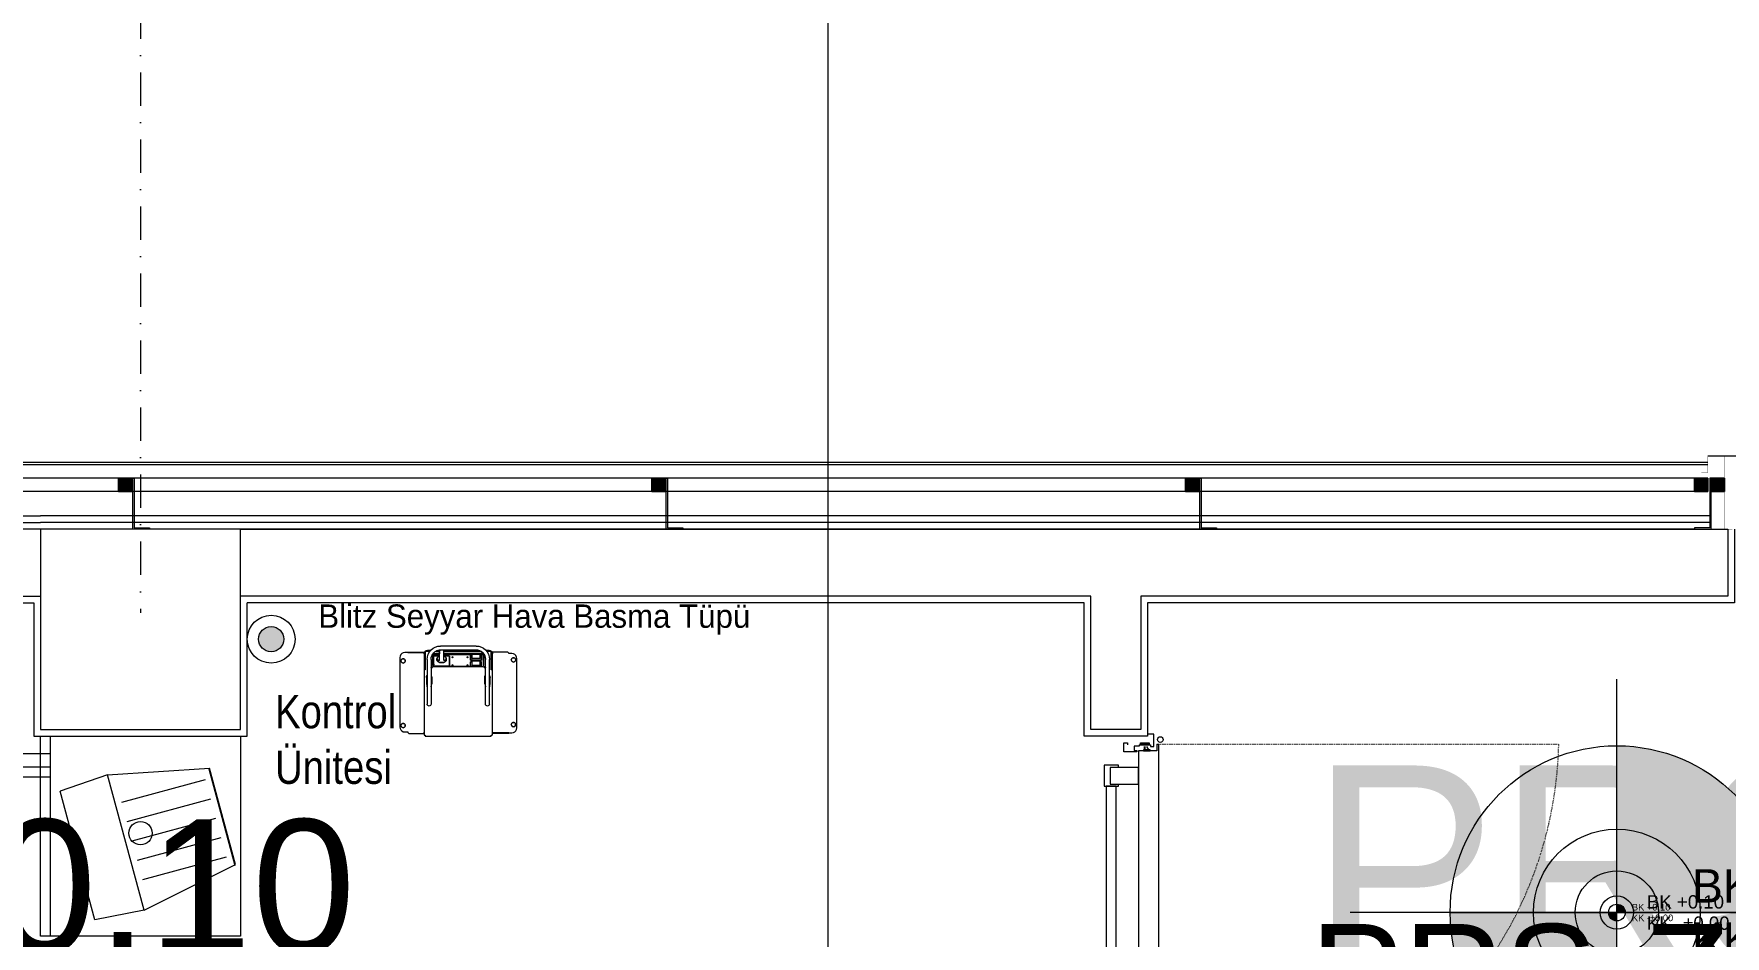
# Model space of a CAD drawing. Extents: x -9058 to 11890, y 0 to 8114.
# Drawn here: x 2473 to 2980, y 3664 to 3934 of the extents above; entities that cross this region are included whole.
import ezdxf
from ezdxf.enums import TextEntityAlignment as Align

# ---------------------------------------------------------------- set-up
doc = ezdxf.new("R2010")
doc.units = 0
doc.header["$LTSCALE"] = 10
doc.header["$MEASUREMENT"] = 0
for name, pattern in [('DASHDOT', [1, 0.5, -0.25, 0, -0.25]), ('DOT2', [0.125, 0, -0.125]), ('HIDDEN', [0.375, 0.25, -0.125])]:
    doc.linetypes.add(name, pattern=pattern)
doc.layers.get('0').update_dxf_attribs({"color": 9, "lineweight": 9})
for name, color, linetype, lineweight in [('00', 9, 'Continuous', 9), ('01', 9, 'Continuous', 9), ('06D', 9, 'Continuous', 9), ('10', 9, 'Continuous', 9), ('14', 9, 'Continuous', 9), ('20', 9, 'DOT2', 9), ('21', 9, 'Continuous', 9), ('21 @ 1 (1)', 9, 'Continuous', 9), ('21 @ 10 (1)', 9, 'Continuous', 9), ('21 @ 10 (2)', 9, 'Continuous', 9), ('21 @ 2 (1)', 9, 'Continuous', 9), ('21 @ 20', 9, 'Continuous', 9), ('21 @ 5 (1)', 9, 'Continuous', 9), ('21 @ 5 (2)', 9, 'Continuous', 9), ('21_mahal200', 9, 'Continuous', 9), ('21_mahal200 @ 10 (1)', 9, 'Continuous', 9), ('21_mahal200 @ 10 (2)', 9, 'Continuous', 9), ('21_mahal200 @ 20', 9, 'Continuous', 9), ('24', 9, 'DASHDOT', 9), ('32-ekipman', 8, 'Continuous', 9), ('33', 9, 'BATTING', 9), ('40A', 9, 'Continuous', 9)]:
    doc.layers.add(name, color=color, linetype=linetype, lineweight=lineweight)
doc.styles.add('Arial', font='arial.ttf', dxfattribs={"height": 2.5})
doc.styles.add('MuuM_TEXT-STANDART', font='ARIALN.TTF')
doc.linetypes.add('BATTING', pattern='A,0.0001,-0.1,[134,ltypeshp.shx,S=0.1,R=0,X=-0.1,Y=0],-0.2,[134,ltypeshp.shx,S=0.1,R=180,X=0.1,Y=0],-0.1', length=0.4001)

# ---------------------------------------------------------------- blocks, each defined once
blk = doc.blocks.new('0a_roomno2')
blk.add_lwpolyline([(30, -16), (0, -16), (0, 0), (30, 0)], close=True)
for points in [[(0, 0), (30, 0)], [(0, -5), (30, -5)], [(12, -5), (12, -16)], [(18, -5), (18, -16)], [(24, -5), (24, -16)], [(12, -10.5), (0, -10.5)]]:
    blk.add_lwpolyline(points)
at = {"layer": '40A'}
blk.add_lwpolyline([(0, 0), (30, 0)], dxfattribs=at)
at = {"style": 'MuuM_TEXT-STANDART', "width": 0.6}
blk.add_text('H:', height=2.25, dxfattribs=at).set_placement((0.525, -12.962), align=Align.MIDDLE_LEFT)
at = {"style": 'Arial'}
blk.add_attdef('ODANO', (0, 1.505), '', height=3, dxfattribs=at)
blk.add_attdef('MEKANADI', text='', height=3, dxfattribs=at).set_placement((0.525, -4.75), align=Align.BOTTOM_LEFT)
at = {"style": 'MuuM_TEXT-STANDART', "width": 0.6}
for tag, p in [('YER01', (15, -7)), ('TAVAN01', (20.625, -7)), ('DUVAR01', (26.25, -7)), ('YER02', (15, -10.375)), ('TAVAN02', (20.625, -10.375)), ('DUVAR02', (26.25, -10.375)), ('YER03', (15, -13.75)), ('TAVAN03', (20.625, -13.75)), ('DUVAR03', (26.25, -13.75))]:
    blk.add_attdef(tag, text='', height=2.25, dxfattribs=at).set_placement(p, align=Align.MIDDLE_CENTER)
at = {"style": 'MuuM_TEXT-STANDART'}
blk.add_attdef('M2', text='', height=2.25, dxfattribs=at).set_placement((1.323, -7.805), align=Align.MIDDLE_LEFT)
at = {"style": 'MuuM_TEXT-STANDART', "width": 0.6}
blk.add_attdef('TEMIZTAVANYUKSEKLIGI', text='', height=2.25, dxfattribs=at).set_placement((2.7, -13.162), align=Align.MIDDLE_LEFT)
blk = doc.blocks.new('*U1136')
at = {"layer": '21_mahal200 @ 10 (1)'}
ref = blk.add_blockref('0a_roomno2', (2855.81, 3619.96), dxfattribs=dict(at, xscale=10, yscale=10, zscale=10))
ref.add_attrib('ODANO', 'PRS-ZK-08', (2855.81, 3637.51), dxfattribs={"layer": '0', "height": 30, "style": 'Arial'})
ref.add_attrib('MEKANADI', 'YANGIN HOLÜ', dxfattribs={"layer": '0', "height": 30, "style": 'Arial'}).set_placement((2861.06, 3574.96), align=Align.BOTTOM_LEFT)
ref.add_attrib('M2', '##### m2', dxfattribs={"layer": '0', "height": 22.5, "style": 'MuuM_TEXT-STANDART', "width": 0.6}).set_placement((2861.06, 3546.84), align=Align.MIDDLE_LEFT)
ref.add_attrib('TEMIZTAVANYUKSEKLIGI', '2.40 m', dxfattribs={"layer": '0', "height": 22.5, "style": 'MuuM_TEXT-STANDART', "width": 0.6}).set_placement((2882.81, 3490.84), align=Align.MIDDLE_LEFT)
ref.add_attrib('YER01', 'Y04', dxfattribs={"layer": '0', "height": 22.5, "style": 'MuuM_TEXT-STANDART', "width": 0.6}).set_placement((3005.81, 3552.46), align=Align.MIDDLE_CENTER)
ref.add_attrib('TAVAN01', 'T08', dxfattribs={"layer": '0', "height": 22.5, "style": 'MuuM_TEXT-STANDART', "width": 0.6}).set_placement((3062.06, 3552.46), align=Align.MIDDLE_CENTER)
ref.add_attrib('DUVAR01', 'D07', dxfattribs={"layer": '0', "height": 22.5, "style": 'MuuM_TEXT-STANDART', "width": 0.6}).set_placement((3118.31, 3552.46), align=Align.MIDDLE_CENTER)
ref.add_attrib('TAVAN02', 'T09', dxfattribs={"layer": '0', "height": 22.5, "style": 'MuuM_TEXT-STANDART', "width": 0.6}).set_placement((3062.06, 3518.71), align=Align.MIDDLE_CENTER)
at = {"layer": '21_mahal200 @ 10 (2)'}
ref = blk.add_blockref('0a_roomno2', (2855.81, 3619.96), dxfattribs=dict(at, xscale=10, yscale=10, zscale=10))
ref.add_attrib('ODANO', 'PRS-ZK-08', (2855.81, 3637.51), dxfattribs={"layer": '0', "height": 30, "style": 'Arial'})
ref.add_attrib('MEKANADI', 'YANGIN HOLÜ', dxfattribs={"layer": '0', "height": 30, "style": 'Arial'}).set_placement((2861.06, 3574.96), align=Align.BOTTOM_LEFT)
ref.add_attrib('M2', '##### m2', dxfattribs={"layer": '0', "height": 22.5, "style": 'MuuM_TEXT-STANDART', "width": 0.6}).set_placement((2861.06, 3546.84), align=Align.MIDDLE_LEFT)
ref.add_attrib('TEMIZTAVANYUKSEKLIGI', '2.40 m', dxfattribs={"layer": '0', "height": 22.5, "style": 'MuuM_TEXT-STANDART', "width": 0.6}).set_placement((2882.81, 3490.84), align=Align.MIDDLE_LEFT)
ref.add_attrib('YER01', 'Y04', dxfattribs={"layer": '0', "height": 22.5, "style": 'MuuM_TEXT-STANDART', "width": 0.6}).set_placement((3005.81, 3552.46), align=Align.MIDDLE_CENTER)
ref.add_attrib('TAVAN01', 'T08', dxfattribs={"layer": '0', "height": 22.5, "style": 'MuuM_TEXT-STANDART', "width": 0.6}).set_placement((3062.06, 3552.46), align=Align.MIDDLE_CENTER)
ref.add_attrib('DUVAR01', 'D07', dxfattribs={"layer": '0', "height": 22.5, "style": 'MuuM_TEXT-STANDART', "width": 0.6}).set_placement((3118.31, 3552.46), align=Align.MIDDLE_CENTER)
ref.add_attrib('TAVAN02', 'T09', dxfattribs={"layer": '0', "height": 22.5, "style": 'MuuM_TEXT-STANDART', "width": 0.6}).set_placement((3062.06, 3518.71), align=Align.MIDDLE_CENTER)
at = {"layer": '21_mahal200 @ 20'}
ref = blk.add_blockref('0a_roomno2', (2855.81, 3619.96), dxfattribs=dict(at, xscale=20, yscale=20, zscale=20))
ref.add_attrib('ODANO', 'PRS-ZK-08', (2855.81, 3655.06), dxfattribs={"layer": '0', "height": 60, "style": 'Arial'})
blk = doc.blocks.new('0a_elevationtarget-p')
h = blk.add_hatch(color=256)
h.paths.add_polyline_path([(2.5, 0, 0.414214), (0, 2.5), (0, 0)])
h.paths.add_polyline_path([(0, 0), (-2.5, 0, 0.414214), (0, -2.5)])
blk.add_line((0, -3.5), (0, 3.5))
blk.add_lwpolyline([(16.605, 0), (-4, 0)])
blk.add_circle((0, 0), 2.5)
at = {"layer": '40A'}
blk.add_lwpolyline([(-2.5, 0), (2.5, 0)], dxfattribs=at)
at = {"style": 'Arial'}
blk.add_attdef('BITMISKOT', text='', height=2, dxfattribs=at).set_placement((4.5, 0), align=Align.BOTTOM_LEFT)
blk.add_attdef('KABAKOT', text='', height=2, dxfattribs=at).set_placement((4.5, -0.592), align=Align.TOP_LEFT)
blk = doc.blocks.new('*U1141')
at = {"layer": '21 @ 1 (1)'}
blk.add_blockref('0a_elevationtarget-p', (2947.77, 3670.96), dxfattribs=at).add_auto_attribs({'BITMISKOT': 'BK +0.10', 'KABAKOT': 'KK -%%p0.00'})
at = {"layer": '21 @ 10 (1)', "xscale": 10, "yscale": 10, "zscale": 10}
blk.add_blockref('0a_elevationtarget-p', (2947.77, 3670.96), dxfattribs=at).add_auto_attribs({'BITMISKOT': 'BK +0.10', 'KABAKOT': 'KK -%%p0.00'})
at = {"layer": '21 @ 10 (2)', "xscale": 10, "yscale": 10, "zscale": 10}
blk.add_blockref('0a_elevationtarget-p', (2947.77, 3670.96), dxfattribs=at).add_auto_attribs({'BITMISKOT': 'BK +0.10', 'KABAKOT': 'KK -%%p0.00'})
at = {"layer": '21 @ 2 (1)', "xscale": 2, "yscale": 2, "zscale": 2}
blk.add_blockref('0a_elevationtarget-p', (2947.77, 3670.96), dxfattribs=at).add_auto_attribs({'BITMISKOT': 'BK +0.10', 'KABAKOT': 'KK -%%p0.00'})
at = {"layer": '21 @ 20', "xscale": 20, "yscale": 20, "zscale": 20}
blk.add_blockref('0a_elevationtarget-p', (2947.77, 3670.96), dxfattribs=at).add_auto_attribs({'BITMISKOT': 'BK +0.10', 'KABAKOT': 'KK -%%p0.00'})
at = {"layer": '21 @ 5 (1)', "xscale": 5, "yscale": 5, "zscale": 5}
blk.add_blockref('0a_elevationtarget-p', (2947.77, 3670.96), dxfattribs=at).add_auto_attribs({'BITMISKOT': 'BK +0.10', 'KABAKOT': 'KK -%%p0.00'})
at = {"layer": '21 @ 5 (2)', "xscale": 5, "yscale": 5, "zscale": 5}
blk.add_blockref('0a_elevationtarget-p', (2947.77, 3670.96), dxfattribs=at).add_auto_attribs({'BITMISKOT': 'BK +0.10', 'KABAKOT': 'KK -%%p0.00'})
blk = doc.blocks.new('*U1142')
at = {"layer": '21 @ 1 (1)'}
blk.add_blockref('0a_elevationtarget-p', (2248.09, 3646.88), dxfattribs=at).add_auto_attribs({'BITMISKOT': 'BK +0.10', 'KABAKOT': 'KK -0.25'})
at = {"layer": '21 @ 10 (1)', "xscale": 10, "yscale": 10, "zscale": 10}
blk.add_blockref('0a_elevationtarget-p', (2248.09, 3646.88), dxfattribs=at).add_auto_attribs({'BITMISKOT': 'BK +0.10', 'KABAKOT': 'KK -0.25'})
at = {"layer": '21 @ 10 (2)', "xscale": 10, "yscale": 10, "zscale": 10}
blk.add_blockref('0a_elevationtarget-p', (2248.09, 3646.88), dxfattribs=at).add_auto_attribs({'BITMISKOT': 'BK +0.10', 'KABAKOT': 'KK -0.25'})
at = {"layer": '21 @ 2 (1)', "xscale": 2, "yscale": 2, "zscale": 2}
blk.add_blockref('0a_elevationtarget-p', (2248.09, 3646.88), dxfattribs=at).add_auto_attribs({'BITMISKOT': 'BK +0.10', 'KABAKOT': 'KK -0.25'})
at = {"layer": '21 @ 20', "xscale": 20, "yscale": 20, "zscale": 20}
blk.add_blockref('0a_elevationtarget-p', (2248.09, 3646.88), dxfattribs=at).add_auto_attribs({'BITMISKOT': 'BK +0.10', 'KABAKOT': 'KK -0.25'})
at = {"layer": '21 @ 5 (1)', "xscale": 5, "yscale": 5, "zscale": 5}
blk.add_blockref('0a_elevationtarget-p', (2248.09, 3646.88), dxfattribs=at).add_auto_attribs({'BITMISKOT': 'BK +0.10', 'KABAKOT': 'KK -0.25'})
at = {"layer": '21 @ 5 (2)', "xscale": 5, "yscale": 5, "zscale": 5}
blk.add_blockref('0a_elevationtarget-p', (2248.09, 3646.88), dxfattribs=at).add_auto_attribs({'BITMISKOT': 'BK +0.10', 'KABAKOT': 'KK -0.25'})
blk = doc.blocks.new('p-s-profil')
at = {"layer": '10'}
blk.add_lwpolyline([(9, 15.3), (4.6, 15.3), (4.6, 0.4), (0, 0.4), (0, 0), (5, 0), (5, 14.9), (9, 14.9), (9, 15.3)], dxfattribs=at)
blk.add_lwpolyline([(9, 15.3), (4.6, 15.3), (4.6, 0.4), (0, 0.4), (0, 0), (5, 0), (5, 14.9), (9, 14.9), (9, 15.3)], dxfattribs=at)
blk = doc.blocks.new('p-kutu_profil_40x40')
h = blk.add_hatch(color=256)
h.dxf.hatch_style = 1
h.paths.add_polyline_path([(0, 0), (4, 0), (4, 4), (0, 4)])
h = blk.add_hatch(color=255)
h.dxf.hatch_style = 1
h.paths.add_polyline_path([(0, 0), (4, 0), (4, 4), (0, 4)])
blk.add_lwpolyline([(0, 0), (4, 0), (4, 4), (0, 4)], close=True)
at = {"layer": '10'}
for points in [[(0, 4), (4, 4), (4, 0), (0, 0)], [(0, 4), (4, 4), (4, 0), (0, 0)], [(0, 0), (4, 0), (4, 4), (0, 4)], [(0.3, 3.7), (3.7, 3.7), (3.7, 0.3), (0.3, 0.3)], [(0.3, 3.7), (3.7, 3.7), (3.7, 0.3), (0.3, 0.3)]]:
    blk.add_lwpolyline(points, close=True, dxfattribs=at)
blk = doc.blocks.new('p-mekanik_arackabul_eleman2')
for p, q in [((-24.75, 26.24), (-24.67, 26.74)), ((-24.75, 25.57), (-24.75, 26.24)), ((-24.75, 25.38), (-24.75, 25.57)), ((-24.72, 20.4), (-24.75, 25.38)), ((-23.25, 27.74), (-2.45, 27.75)), ((-22.86, 26.96), (-22.9, 26.74)), ((-21.64, 26.53), (-21.6, 26.74)), ((-3.46, 26.96), (-3.5, 26.75)), ((-2.24, 26.54), (-2.2, 26.75)), ((-0.95, 26.25), (-0.95, 25.43)), ((-0.95, 25.43), (-0.95, 25.34)), ((-24.75, 25.35), (-24.9, 25.35)), ((-24.9, 25.35), (-24.9, 20.32)), ((-24.8, 20.4), (0, 20.4)), ((-24.8, 20.4), (-24.8, 20.2)), ((-24.75, 25.34), (-24.75, 20.4)), ((-24.4, 20.45), (-0.9, 20.45)), ((-19.54, 20.1), (-19.54, 20.4)), ((-0.5, 24.9), (-0.5, 20.4)), ((0, 20.4), (0, 20.1)), ((-26.7, 4.85), (-26.7, 15.55)), ((-25.5, 4.85), (-25.5, 15.55)), ((-22.57, 15.85), (-25.47, 15.85)), ((-25.4, 18.49), (-25.4, 19.45)), ((-25.4, 15.85), (-25.4, 16.25)), ((-25.1, 20.1), (-19.54, 20.1)), ((-25.1, 18.74), (-25.1, 20.1)), ((-25.1, 15.85), (-25.1, 16.99)), ((-24.8, 20.2), (-19.54, 20.2)), ((-24.41, 17.3), (-24.41, 15.85)), ((-24.24, 17.3), (-24.24, 15.85)), ((-24.16, 17.45), (-24.16, 15.85)), ((-20.82, 17.8), (-24.14, 17.8)), ((-23.69, 15.95), (-23.69, 17.51)), ((-23.59, 17.6), (-20.68, 17.6)), ((-22.48, 16.6), (-22.98, 16.6)), ((-22.7, 19.55), (-9.31, 19.55)), ((-22.7, 18.35), (-9.3, 18.35)), ((-20.68, 12.8), (-20.68, 17.6)), ((-20.55, 3.1), (-20.55, 17.3)), ((-20.31, 18.24), (-20.31, 18.16)), ((-20.28, 17.99), (-20.25, 17.95)), ((-17.3, 19.75), (-15.4, 19.75)), ((-17.3, 18.15), (-15.4, 18.15)), ((-15.4, 19.55), (-15.4, 19.75)), ((-15.4, 19.75), (-14.5, 19.55)), ((-15.4, 18.15), (-15.4, 18.35)), ((-14.5, 18.35), (-15.4, 18.15)), ((0, 20.1), (0.3, 20.1)), ((0.3, 20.1), (0.3, 0.3)), ((-22.57, 14.55), (-25.5, 14.55)), ((-25.4, 4.15), (-25.4, 14.55)), ((-25.1, 3.41), (-25.1, 14.55)), ((-24.41, 14.55), (-24.41, 3.1)), ((-24.24, 14.55), (-24.24, 3.1)), ((-24.16, 14.55), (-24.16, 6.1)), ((-23.69, 12.89), (-23.69, 14.45)), ((-23.59, 12.8), (-20.68, 12.8)), ((-22.48, 13.8), (-22.98, 13.8)), ((-24.24, 6.06), (-24.24, 6.05)), ((-24.24, 3.65), (-24.24, 6.05)), ((-24.19, 6.1), (-22.95, 6.1)), ((-24.04, 6.49), (-24.04, 6.1)), ((-22.46, 6.5), (-24.03, 6.5)), ((-22.92, 3.65), (-22.92, 6.05)), ((-22.46, 6.5), (-22.46, 3.2)), ((-22.21, 6.06), (-22.21, 6.05)), ((-22.21, 3.65), (-22.21, 6.05)), ((-22.16, 6.1), (-20.92, 6.1)), ((-20.55, 6.5), (-22.01, 6.5)), ((-22.01, 6.49), (-22.01, 6.1)), ((-20.9, 3.65), (-20.9, 6.05)), ((-25.4, 0.95), (-25.4, 1.91)), ((-25.1, 0.3), (-25.1, 1.66)), ((-19.54, 0.3), (-25.1, 0.3)), ((-24.9, -4.5), (-24.9, 0.08)), ((-24.8, 0.2), (-19.54, 0.2)), ((-24.8, 0), (-24.8, 0.2)), ((-24.8, 0), (0, 0)), ((-24.19, 3.6), (-22.95, 3.6)), ((-24.16, 3.6), (-24.16, 2.95)), ((-24.14, 2.6), (-20.82, 2.6)), ((-23.98, 2.6), (-24.06, 2.62)), ((-24.04, 3.6), (-24.04, 3.21)), ((-22.46, 3.2), (-24.03, 3.2)), ((-9.3, 2.05), (-22.7, 2.05)), ((-9.3, 0.85), (-22.7, 0.85)), ((-22.16, 3.6), (-20.92, 3.6)), ((-22.01, 3.6), (-22.01, 3.21)), ((-20.55, 3.2), (-22.01, 3.2)), ((-20.31, 2.24), (-20.31, 2.16)), ((-19.54, 0), (-19.54, 0.3)), ((-15.4, 2.25), (-17.3, 2.25)), ((-15.4, 0.65), (-17.3, 0.65)), ((-15.4, 2.25), (-15.4, 2.05)), ((-15.4, 2.25), (-14.5, 2.05)), ((-15.4, 0.85), (-15.4, 0.65)), ((-14.5, 0.85), (-15.4, 0.65)), ((-0.5, -4.95), (-0.5, 0)), ((0.3, 0.3), (0, 0.3)), ((0, 0.3), (0, 0)), ((-24.45, -5.03), (-24.45, -4.94)), ((-24.45, -5.85), (-24.45, -5.03)), ((-0.9, -0.05), (-24.4, -0.05)), ((-0.68, -0.02), (-0.65, -4.98)), ((-0.65, -4.94), (-0.65, -0.02)), ((-0.65, -4.95), (-0.5, -4.95)), ((-0.65, -4.98), (-0.65, -5.17)), ((-23.16, -6.14), (-23.2, -6.35)), ((-2.15, -7.34), (-22.95, -7.35)), ((-21.94, -6.56), (-21.9, -6.35)), ((-3.76, -6.13), (-3.8, -6.34)), ((-2.54, -6.56), (-2.5, -6.34)), ((-0.65, -5.84), (-0.73, -6.34)), ((-0.65, -5.17), (-0.65, -5.84))]:
    blk.add_line(p, q)
for points in [[(-24.67, 26.74), (-24.46, 27.12), (-24.13, 27.46), (-23.71, 27.67), (-23.25, 27.74)], [(-22.9, 26.74), (-22.87, 26.54), (-22.78, 26.36), (-22.63, 26.22), (-22.45, 26.13), (-22.25, 26.09), (-22.05, 26.13), (-21.87, 26.22), (-21.72, 26.36), (-21.64, 26.53)], [(-21.6, 26.74), (-21.63, 26.94), (-21.72, 27.13), (-21.87, 27.27), (-22.05, 27.36), (-22.25, 27.39), (-22.45, 27.36), (-22.63, 27.27), (-22.78, 27.13), (-22.86, 26.96)], [(-3.5, 26.75), (-3.47, 26.55), (-3.38, 26.37), (-3.23, 26.22), (-3.05, 26.13), (-2.85, 26.1), (-2.65, 26.13), (-2.47, 26.22), (-2.33, 26.37), (-2.24, 26.54)], [(-2.2, 26.75), (-2.23, 26.95), (-2.33, 27.13), (-2.47, 27.28), (-2.65, 27.37), (-2.85, 27.4), (-3.05, 27.37), (-3.23, 27.28), (-3.38, 27.13), (-3.46, 26.96)], [(-2.45, 27.75), (-1.99, 27.68), (-1.57, 27.46), (-1.24, 27.13), (-1.02, 26.71), (-0.95, 26.25)], [(-0.95, 25.34), (-0.81, 25.32), (-0.69, 25.26), (-0.59, 25.16), (-0.52, 25.04), (-0.5, 24.9)], [(-24.41, 17.3), (-24.4, 17.45), (-24.36, 17.59), (-24.3, 17.7), (-24.23, 17.78), (-24.14, 17.8)], [(-24.24, 17.3), (-24.23, 17.45), (-24.19, 17.59), (-24.13, 17.7)], [(-24.11, 17.73), (-24.14, 17.6), (-24.16, 17.45)], [(-24.13, 17.7), (-24.06, 17.78), (-23.98, 17.8)], [(-23.53, 16.15), (-23.58, 16.08), (-23.62, 16.01), (-23.68, 15.96), (-23.73, 15.91), (-23.79, 15.88), (-23.85, 15.86), (-23.9, 15.85)], [(-23.69, 17.51), (-23.68, 17.53), (-23.67, 17.56), (-23.65, 17.58), (-23.63, 17.6), (-23.59, 17.6)], [(-23.66, 17.4), (-23.68, 17.45), (-23.69, 17.5), (-23.69, 17.51)], [(-23.53, 16.15), (-23.46, 16.28), (-23.38, 16.39), (-23.28, 16.48), (-23.19, 16.55), (-23.09, 16.59), (-22.98, 16.6)], [(-22.98, 16.6), (-22.88, 16.59), (-22.78, 16.55), (-22.68, 16.48), (-22.59, 16.39), (-22.51, 16.28), (-22.43, 16.15)], [(-22.43, 16.15), (-22.41, 16.08), (-22.4, 16.01), (-22.41, 15.96), (-22.44, 15.91), (-22.47, 15.88), (-22.52, 15.86), (-22.57, 15.85)], [(-22.48, 16.6), (-22.36, 16.58), (-22.24, 16.53), (-22.14, 16.45), (-22.04, 16.33), (-21.95, 16.19), (-21.87, 16.02), (-21.81, 15.84), (-21.76, 15.63), (-21.74, 15.42)], [(-21.74, 15.42), (-21.73, 15.2), (-21.74, 14.98), (-21.76, 14.77), (-21.81, 14.56), (-21.87, 14.38), (-21.95, 14.21), (-22.04, 14.07), (-22.14, 13.95), (-22.24, 13.87)], [(-21.3, 17.4), (-21.26, 17.45), (-21.22, 17.5), (-21.18, 17.53), (-21.14, 17.56), (-21.1, 17.58), (-21.06, 17.6), (-21.02, 17.6)], [(-20.82, 17.8), (-20.74, 17.78), (-20.66, 17.7), (-20.6, 17.59), (-20.56, 17.45), (-20.55, 17.3)], [(-20.47, 18.35), (-20.49, 18.31), (-20.5, 18.2)], [(-20.5, 18.2), (-20.49, 18.09), (-20.45, 17.99), (-20.4, 17.92), (-20.34, 17.9)], [(-20.34, 17.9), (-20.28, 17.92), (-20.22, 17.99), (-20.19, 18.09), (-20.18, 18.2)], [(-20.3, 18.35), (-20.32, 18.31), (-20.33, 18.2)], [(-20.33, 18.2), (-20.32, 18.09), (-20.28, 17.99)], [(-20.29, 18.35), (-20.3, 18.31), (-20.31, 18.24)], [(-20.31, 18.16), (-20.3, 18.09), (-20.28, 18.02), (-20.25, 17.97), (-20.24, 17.96)], [(-20.18, 18.2), (-20.19, 18.31), (-20.2, 18.35)], [(-23.53, 14.25), (-23.58, 14.32), (-23.62, 14.39), (-23.68, 14.44), (-23.73, 14.49), (-23.79, 14.52), (-23.85, 14.54), (-23.9, 14.55)], [(-23.66, 13), (-23.68, 12.95), (-23.69, 12.9), (-23.69, 12.89)], [(-23.69, 12.89), (-23.68, 12.87), (-23.67, 12.84), (-23.65, 12.82), (-23.63, 12.8), (-23.59, 12.8)], [(-22.98, 13.8), (-23.09, 13.81), (-23.19, 13.85), (-23.28, 13.92), (-23.38, 14.01), (-23.46, 14.12), (-23.53, 14.25)], [(-23.35, 12.08), (-23.36, 12.08), (-23.39, 12.06), (-23.4, 12.03), (-23.42, 11.99), (-23.42, 11.95)], [(-23.42, 11.95), (-23.42, 11.91), (-23.4, 11.87), (-23.39, 11.84), (-23.36, 11.82), (-23.35, 11.82)], [(-23.28, 11.95), (-23.29, 11.99), (-23.3, 12.03), (-23.32, 12.06), (-23.34, 12.08), (-23.35, 12.08)], [(-23.35, 11.82), (-23.34, 11.82), (-23.32, 11.84), (-23.3, 11.87), (-23.29, 11.91), (-23.28, 11.95)], [(-22.43, 14.25), (-22.51, 14.12), (-22.59, 14.01), (-22.68, 13.92), (-22.78, 13.85), (-22.88, 13.81), (-22.98, 13.8)], [(-22.43, 14.25), (-22.41, 14.32), (-22.4, 14.39), (-22.41, 14.44), (-22.44, 14.49), (-22.47, 14.52), (-22.52, 14.54), (-22.57, 14.55)], [(-22.24, 13.87), (-22.36, 13.82), (-22.48, 13.8)], [(-21.3, 13), (-21.26, 12.95), (-21.22, 12.9), (-21.18, 12.87), (-21.14, 12.84), (-21.1, 12.82), (-21.06, 12.8), (-21.02, 12.8)], [(-20.94, 12.08), (-20.95, 12.08), (-20.97, 12.06), (-20.99, 12.03), (-21, 11.99), (-21.01, 11.95)], [(-21.01, 11.95), (-21, 11.91), (-20.99, 11.87), (-20.97, 11.84), (-20.95, 11.82), (-20.94, 11.82)], [(-20.87, 11.95), (-20.87, 11.99), (-20.88, 12.03), (-20.9, 12.06), (-20.93, 12.08), (-20.94, 12.08)], [(-20.94, 11.82), (-20.93, 11.82), (-20.9, 11.84), (-20.88, 11.87), (-20.87, 11.91), (-20.87, 11.95)], [(-24.19, 6.1), (-24.2, 6.1), (-24.21, 6.09), (-24.22, 6.08), (-24.23, 6.07), (-24.24, 6.06)], [(-24.03, 6.5), (-24.04, 6.5), (-24.04, 6.5), (-24.04, 6.49), (-24.04, 6.49)], [(-24.04, 6.49), (-24.04, 6.49), (-24.04, 6.48)], [(-23.35, 7.58), (-23.36, 7.58), (-23.39, 7.56), (-23.4, 7.53), (-23.42, 7.49), (-23.42, 7.45)], [(-23.42, 7.45), (-23.42, 7.41), (-23.4, 7.37), (-23.39, 7.34), (-23.36, 7.32), (-23.35, 7.32)], [(-23.28, 7.45), (-23.29, 7.49), (-23.3, 7.53), (-23.32, 7.56), (-23.34, 7.58), (-23.35, 7.58)], [(-23.35, 7.32), (-23.34, 7.32), (-23.32, 7.34), (-23.3, 7.37), (-23.29, 7.41), (-23.28, 7.45)], [(-22.95, 6.1), (-22.94, 6.1), (-22.93, 6.09), (-22.93, 6.08), (-22.92, 6.07), (-22.92, 6.05)], [(-22.69, 6.5), (-22.7, 6.5), (-22.7, 6.5), (-22.71, 6.49), (-22.72, 6.49), (-22.72, 6.48)], [(-22.16, 6.1), (-22.17, 6.1), (-22.19, 6.09), (-22.2, 6.08), (-22.21, 6.07), (-22.21, 6.06)], [(-22.01, 6.5), (-22.01, 6.5), (-22.01, 6.5), (-22.01, 6.49), (-22.01, 6.49)], [(-22.01, 6.49), (-22.01, 6.49), (-22.01, 6.48)], [(-20.94, 7.58), (-20.95, 7.58), (-20.97, 7.56), (-20.99, 7.53), (-21, 7.49), (-21.01, 7.45)], [(-21.01, 7.45), (-21, 7.41), (-20.99, 7.37), (-20.97, 7.34), (-20.95, 7.32), (-20.94, 7.32)], [(-20.87, 7.45), (-20.87, 7.49), (-20.88, 7.53), (-20.9, 7.56), (-20.93, 7.58), (-20.94, 7.58)], [(-20.94, 7.32), (-20.93, 7.32), (-20.9, 7.34), (-20.88, 7.37), (-20.87, 7.41), (-20.87, 7.45)], [(-20.92, 6.1), (-20.91, 6.1), (-20.91, 6.09), (-20.9, 6.08), (-20.9, 6.07), (-20.9, 6.05)], [(-20.66, 6.5), (-20.67, 6.5), (-20.68, 6.5), (-20.68, 6.49), (-20.69, 6.49), (-20.69, 6.48)], [(-24.14, 2.6), (-24.23, 2.62), (-24.3, 2.7), (-24.36, 2.81), (-24.4, 2.95), (-24.41, 3.1)], [(-24.19, 3.6), (-24.2, 3.6), (-24.21, 3.61), (-24.22, 3.62), (-24.23, 3.63), (-24.24, 3.64), (-24.24, 3.65)], [(-24.06, 2.62), (-24.13, 2.7), (-24.19, 2.81), (-24.23, 2.95), (-24.24, 3.1)], [(-24.16, 2.95), (-24.14, 2.8), (-24.11, 2.67)], [(-24.04, 3.21), (-24.04, 3.21), (-24.04, 3.22)], [(-24.03, 3.2), (-24.04, 3.2), (-24.04, 3.2), (-24.04, 3.21), (-24.04, 3.21)], [(-22.92, 3.65), (-22.92, 3.63), (-22.93, 3.62), (-22.93, 3.61), (-22.94, 3.6), (-22.95, 3.6)], [(-22.69, 3.2), (-22.7, 3.2), (-22.7, 3.2), (-22.71, 3.21), (-22.72, 3.21), (-22.72, 3.22)], [(-22.16, 3.6), (-22.17, 3.6), (-22.19, 3.61), (-22.2, 3.62), (-22.21, 3.63), (-22.21, 3.64), (-22.21, 3.65)], [(-22.01, 3.21), (-22.01, 3.21), (-22.01, 3.22)], [(-22.01, 3.2), (-22.01, 3.2), (-22.01, 3.2), (-22.01, 3.21), (-22.01, 3.21)], [(-20.9, 3.65), (-20.9, 3.63), (-20.9, 3.62), (-20.91, 3.61), (-20.91, 3.6), (-20.92, 3.6)], [(-20.55, 3.1), (-20.56, 2.95), (-20.6, 2.81), (-20.66, 2.7), (-20.74, 2.62), (-20.82, 2.6)], [(-20.66, 3.2), (-20.67, 3.2), (-20.68, 3.2), (-20.68, 3.21), (-20.69, 3.21), (-20.69, 3.22)], [(-20.34, 2.5), (-20.4, 2.48), (-20.45, 2.41), (-20.49, 2.31), (-20.5, 2.2)], [(-20.5, 2.2), (-20.49, 2.09), (-20.47, 2.05)], [(-20.18, 2.2), (-20.19, 2.31), (-20.22, 2.41), (-20.28, 2.48), (-20.34, 2.5)], [(-20.25, 2.45), (-20.28, 2.41), (-20.32, 2.31), (-20.33, 2.2)], [(-20.33, 2.2), (-20.32, 2.09), (-20.3, 2.05)], [(-20.24, 2.44), (-20.25, 2.43), (-20.28, 2.38), (-20.3, 2.31), (-20.31, 2.24)], [(-20.31, 2.16), (-20.3, 2.09), (-20.29, 2.05)], [(-20.2, 2.05), (-20.19, 2.09), (-20.18, 2.2)], [(-24.45, -4.94), (-24.59, -4.92), (-24.71, -4.86), (-24.81, -4.76), (-24.88, -4.64), (-24.9, -4.5)], [(-22.95, -7.35), (-23.41, -7.28), (-23.83, -7.06), (-24.16, -6.73), (-24.38, -6.31), (-24.45, -5.85)], [(-23.2, -6.35), (-23.17, -6.55), (-23.08, -6.73), (-22.93, -6.88), (-22.75, -6.97), (-22.55, -7), (-22.35, -6.97), (-22.17, -6.88), (-22.02, -6.73), (-21.94, -6.56)], [(-21.9, -6.35), (-21.93, -6.15), (-22.02, -5.97), (-22.17, -5.82), (-22.35, -5.73), (-22.55, -5.7), (-22.75, -5.73), (-22.93, -5.82), (-23.08, -5.97), (-23.16, -6.14)], [(-3.8, -6.34), (-3.77, -6.54), (-3.67, -6.73), (-3.53, -6.87), (-3.35, -6.96), (-3.15, -6.99), (-2.95, -6.96), (-2.77, -6.87), (-2.62, -6.73), (-2.54, -6.56)], [(-2.5, -6.34), (-2.53, -6.14), (-2.62, -5.96), (-2.77, -5.82), (-2.95, -5.73), (-3.15, -5.69), (-3.35, -5.73), (-3.53, -5.82), (-3.67, -5.96), (-3.76, -6.13)], [(-0.73, -6.34), (-0.94, -6.72), (-1.27, -7.06), (-1.69, -7.27), (-2.15, -7.34)]]:
    blk.add_lwpolyline(points)
for points in [[(-22.86, 26.96), (-22.78, 27.13), (-22.63, 27.27), (-22.45, 27.36), (-22.25, 27.39), (-22.05, 27.36), (-21.87, 27.27), (-21.72, 27.13), (-21.63, 26.94), (-21.6, 26.74), (-21.64, 26.53), (-21.72, 26.36), (-21.87, 26.22), (-22.05, 26.13), (-22.25, 26.09), (-22.45, 26.13), (-22.63, 26.22), (-22.78, 26.36), (-22.87, 26.54), (-22.9, 26.74)], [(-3.5, 26.75), (-3.46, 26.96), (-3.38, 27.13), (-3.23, 27.28), (-3.05, 27.37), (-2.85, 27.4), (-2.65, 27.37), (-2.47, 27.28), (-2.33, 27.13), (-2.23, 26.95), (-2.2, 26.75), (-2.24, 26.54), (-2.33, 26.37), (-2.47, 26.22), (-2.65, 26.13), (-2.85, 26.1), (-3.05, 26.13), (-3.23, 26.22), (-3.38, 26.37), (-3.47, 26.55)], [(-24.06, 17.78), (-24.13, 17.7), (-24.22, 17.53), (-24.23, 17.45), (-24.17, 17.67), (-24.11, 17.73), (-24.1, 17.77), (-24.1, 17.76)], [(-23.59, 17.6), (-20.68, 17.6), (-20.68, 12.8), (-23.68, 12.8), (-23.69, 12.92), (-23.69, 12.93), (-23.69, 14.45), (-23.73, 14.49), (-23.82, 14.54), (-23.85, 14.54), (-23.73, 14.5), (-23.6, 14.36), (-23.53, 14.25), (-23.46, 14.12), (-23.38, 14.01), (-23.28, 13.92), (-23.19, 13.85), (-23.09, 13.81), (-22.98, 13.8), (-22.88, 13.81), (-22.78, 13.85), (-22.68, 13.92), (-22.59, 14.01), (-22.51, 14.12), (-22.43, 14.25), (-22.41, 14.32), (-22.4, 14.39), (-22.41, 14.44), (-22.46, 14.54), (-22.52, 14.54), (-22.42, 14.5), (-22.39, 14.36), (-22.43, 14.25), (-22.54, 14.05), (-22.73, 13.87), (-22.91, 13.8), (-22.48, 13.8), (-22.36, 13.82), (-22.24, 13.87), (-22.14, 13.95), (-22.04, 14.07), (-21.95, 14.21), (-21.87, 14.38), (-21.81, 14.56), (-21.76, 14.77), (-21.74, 14.98), (-21.73, 15.2), (-21.74, 15.42), (-21.76, 15.63), (-21.81, 15.84), (-21.87, 16.02), (-21.95, 16.19), (-22.04, 16.33), (-22.14, 16.45), (-22.24, 16.53), (-22.36, 16.58), (-22.48, 16.6), (-22.91, 16.6), (-22.73, 16.53), (-22.54, 16.35), (-22.41, 16.11), (-22.39, 15.95), (-22.44, 15.91), (-22.41, 15.96), (-22.4, 16.01), (-22.41, 16.08), (-22.43, 16.15), (-22.51, 16.28), (-22.59, 16.39), (-22.68, 16.48), (-22.78, 16.55), (-22.88, 16.59), (-22.98, 16.6), (-23.09, 16.59), (-23.19, 16.55), (-23.28, 16.48), (-23.38, 16.39), (-23.46, 16.28), (-23.53, 16.15), (-23.6, 16.04), (-23.73, 15.9), (-23.79, 15.88), (-23.73, 15.91), (-23.69, 15.95), (-23.69, 17.59)], [(-21.14, 17.56), (-21.18, 17.53), (-21.25, 17.48), (-21.26, 17.45), (-21.19, 17.54)], [(-20.31, 18.24), (-20.31, 18.16), (-20.3, 18.09), (-20.28, 18.02), (-20.25, 17.97), (-20.24, 17.96), (-20.22, 17.99), (-20.19, 18.09), (-20.17, 18.26), (-20.19, 18.31), (-20.17, 18.14), (-20.24, 17.94), (-20.37, 17.89), (-20.48, 18.02), (-20.49, 18.09), (-20.45, 17.99), (-20.4, 17.92), (-20.34, 17.9), (-20.28, 17.92), (-20.26, 17.94), (-20.34, 18.14), (-20.32, 18.31), (-20.29, 18.38)], [(-20.47, 18.35), (-20.48, 18.35), (-20.49, 18.31)], [(-23.26, 11.98), (-23.3, 11.87), (-23.35, 11.78), (-23.44, 11.92), (-23.4, 12.03), (-23.35, 12.12)], [(-21.22, 12.9), (-21.14, 12.83), (-21.1, 12.82), (-21.19, 12.86)], [(-20.94, 11.78), (-21.03, 11.92), (-20.99, 12.03), (-20.94, 12.12), (-20.85, 11.98), (-20.88, 11.87)], [(-24.24, 3.6), (-24.24, 3.6), (-24.24, 3.65), (-24.24, 3.64), (-24.23, 3.63), (-24.22, 3.62), (-24.21, 3.61), (-24.2, 3.6), (-24.19, 3.6), (-22.95, 3.6), (-22.94, 3.6), (-22.93, 3.61), (-22.93, 3.62), (-22.92, 3.64), (-22.92, 3.65), (-22.93, 3.6), (-24.04, 3.6), (-24.04, 3.21), (-24.04, 3.2), (-24.04, 3.2), (-24.03, 3.2), (-22.46, 3.2), (-22.46, 6.5), (-24.03, 6.5), (-24.04, 6.5), (-24.04, 6.49), (-24.04, 6.49), (-24.04, 6.5), (-22.46, 6.5), (-22.46, 3.2), (-24.04, 3.2), (-24.04, 3.6), (-24.16, 3.6), (-24.16, 3.56), (-24.24, 3.63)], [(-24.16, 6.1), (-24.16, 6.14), (-24.2, 6.1)], [(-23.26, 7.48), (-23.3, 7.37), (-23.35, 7.28), (-23.44, 7.42), (-23.4, 7.53), (-23.35, 7.62)], [(-22.01, 6.5), (-22.01, 6.5), (-22.01, 6.5), (-22.01, 6.49), (-22.01, 6.49), (-22.01, 6.1), (-20.9, 6.1), (-20.9, 3.6), (-22.01, 3.6), (-22.01, 3.21), (-22.01, 3.2), (-22.01, 3.2), (-22.01, 3.2), (-22.01, 3.2), (-22.01, 3.6), (-22.21, 3.6), (-22.21, 6.1), (-22.01, 6.1), (-22.01, 6.49), (-22.01, 6.5)], [(-20.85, 7.48), (-20.88, 7.37), (-20.94, 7.28), (-21.03, 7.42), (-20.99, 7.53), (-20.94, 7.62)], [(-24.1, 2.64), (-24.06, 2.62), (-24.11, 2.67)], [(-20.4, 2.48), (-20.45, 2.41), (-20.49, 2.31), (-20.5, 2.14), (-20.49, 2.09), (-20.5, 2.26), (-20.43, 2.46)], [(-20.24, 2.44), (-20.25, 2.45), (-20.26, 2.44), (-20.28, 2.38)], [(-22.55, -5.7), (-22.35, -5.73), (-22.17, -5.82), (-22.02, -5.97), (-21.93, -6.15), (-21.9, -6.35), (-21.94, -6.56), (-22.02, -6.73), (-22.17, -6.88), (-22.35, -6.97), (-22.55, -7), (-22.75, -6.97), (-22.93, -6.88), (-23.08, -6.73), (-23.17, -6.55), (-23.2, -6.35), (-23.16, -6.14), (-23.08, -5.97), (-22.93, -5.82), (-22.75, -5.73)], [(-3.53, -5.82), (-3.35, -5.73), (-3.15, -5.69), (-2.95, -5.73), (-2.77, -5.82), (-2.62, -5.96), (-2.53, -6.14), (-2.5, -6.34), (-2.54, -6.56), (-2.62, -6.73), (-2.77, -6.87), (-2.95, -6.96), (-3.15, -6.99), (-3.35, -6.96), (-3.53, -6.87), (-3.67, -6.73), (-3.77, -6.54), (-3.8, -6.34), (-3.76, -6.13), (-3.67, -5.96)]]:
    blk.add_lwpolyline(points, close=True)
for points in [[(-24.75, 25.31), (-24.72, 20.4, -0.082209), (-24.4, 20.45), (-24.4, 20.45), (-19.54, 20.45), (-19.54, 20.2), (-24.8, 20.2), (-24.8, 20.4), (-24.75, 25.34)], [(-25.1, 16.99), (-25.1, 15.85), (-24.41, 15.85), (-24.41, 17.3), (-24.39, 17.53), (-24.27, 17.76), (-24.14, 17.8), (-20.76, 17.8), (-20.62, 17.67), (-20.56, 17.45), (-20.55, 17.3), (-20.55, 3.1), (-20.57, 2.86), (-20.69, 2.64), (-20.82, 2.6), (-24.2, 2.6), (-24.34, 2.73), (-24.4, 2.95), (-24.41, 3.1), (-24.41, 14.55), (-25.1, 14.55), (-25.1, 3.41, 0.263265), (-22.7, 2.05), (-22.7, 2.05, -0.414214), (-25.5, 4.85), (-25.5, 15.55, -0.136106)], [(-17.83, 19.55, -0.182676), (-17.3, 19.75), (-17.3, 19.75), (-15.4, 19.75), (-14.5, 19.55)], [(-14.5, 0.85), (-15.4, 0.65), (-15.4, 0.85), (-17.83, 0.85, 0.182676), (-17.3, 0.65), (-17.3, 0.65, -0.182676), (-17.83, 0.85)], [(-0.65, -0.02), (-0.65, -4.91), (-0.68, -0.02, -0.056099), (-0.9, -0.05), (-0.9, -0.05, 0.063254)]]:
    blk.add_lwpolyline(points, format="xyb", close=True)
for centre, radius, start, end in [((-24.4, 19.45), 1, 113.7864, 180), ((-24.4, 19.45), 1, 90, 107.3759), ((-0.9, 19.45), 1, 72.6241, 90), ((-22.7, 15.55), 4, 90, 180), ((-22.7, 15.55), 2.8, 90, 180), ((-17.3, 18.95), 0.8, 90, 131.3797), ((-17.3, 18.95), 0.8, 228.5483, 270), ((-9.3, 18.95), 0.6, 270, 90), ((-22.7, 4.85), 4, 180, 270), ((-22.7, 4.85), 2.8, 180, 270), ((-24.4, 0.95), 1, 180, 246.2136), ((-17.3, 1.45), 0.8, 90, 131.4517), ((-17.3, 1.45), 0.8, 228.5483, 270), ((-9.3, 1.45), 0.6, 270, 90), ((-24.4, 0.95), 1, 252.6241, 270), ((-0.9, 0.95), 1, 270, 287.3759)]:
    blk.add_arc(centre, radius, start, end)
blk = doc.blocks.new('A$C44297C4A')
at = {"linetype": 'Continuous', "lineweight": 0}
for p, q in [((0, 42.13), (38.62, 52.58)), ((43.5, 38.36), (38.62, 52.58)), ((2.95, 27.39), (0, 42.14)), ((2.95, 27.39), (43.5, 38.36)), ((43.5, 38.36), (45.54, 7.83)), ((23.75, 30.94), (30.53, 5.85)), ((29.54, 32.51), (36.32, 7.41)), ((35.33, 34.08), (42.12, 8.98)), ((2.95, 27.39), (16.58, 0)), ((12.16, 27.81), (18.95, 2.71)), ((17.96, 29.38), (24.74, 4.28)), ((16.23, 0.08), (45.19, 7.91)), ((16.58, 0), (45.54, 7.83))]:
    blk.add_line(p, q, dxfattribs=at)
blk = doc.blocks.new('p-mekanik_arackabul_ekran3')
for p, q in [((0, 0), (0, 60)), ((0, 60), (60, 60)), ((57, 60), (57, 0)), ((60, 60), (60, 0)), ((60, 0), (0, 0))]:
    blk.add_line(p, q)
at = {"rotation": 270}
blk.add_blockref('A$C44297C4A', (1.53, 55.12), dxfattribs=at)
blk = doc.blocks.new('p-mek-zemin')
h = blk.add_hatch(color=256)
edge = h.paths.add_edge_path()
edge.add_arc((-62858.2, -54013.3), 37.7, 0, 360)
blk.add_lwpolyline([(-62950, -54903.8), (-63550, -54903.8), (-63550, -54303.8), (-62950, -54303.8)], close=True)
for centre, radius in [((-62858.2, -54013.3), 71.8), ((-62858.2, -54013.3), 37.7), ((-63250, -54595), 35)]:
    blk.add_circle(centre, radius)
at = {"layer": '20', "linetype": 'HIDDEN', "lineweight": 0, "ltscale": 0.5}
for p, q in [((-67180.4, -54356.2), (-63520, -54356.2)), ((-67154.3, -54395.6), (-63520, -54395.6)), ((-67126.9, -54426.2), (-63520, -54426.2))]:
    blk.add_line(p, q, dxfattribs=at)
at = {"yscale": 10, "zscale": 10}
for name, p, xscale, rotation in [('p-mekanik_arackabul_eleman2', (-62195.1, -54300.8), -10, 90), ('p-mekanik_arackabul_ekran3', (-62950, -54303.8), 10, 180)]:
    blk.add_blockref(name, p, dxfattribs=dict(at, xscale=xscale, rotation=rotation))
at = {"layer": '21', "width": 4098.824, "attachment_point": 1, "style": 'MuuM_TEXT-STANDART'}
for s, insert, char_height in [('{\\fCentury Gothic|b0|i0|c162|p34;Blitz \\fCentury Gothic|b0|i0|c0|p34;Seyyar Hava Basma Tüpü}', (-62717, -53909.1), 70), ('Kontrol \\PÜnitesi', (-62846.5, -54180.4), 100)]:
    blk.add_mtext(s, dxfattribs=dict(at, insert=insert, char_height=char_height))
blk = doc.blocks.new('p-yn_sackasa')
at = {"layer": '10'}
for points in [[(0.6, 3), (1, 3), (1, 4.5), (2.3, 4.5), (2.3, 3.7), (2.7, 3.7), (2.7, 7.6), (0, 7.6), (0, 6.5), (0.6, 6.5)], [(0.6, 3), (0.6, -0.4), (1.1, -0.4), (1.1, -1.4), (-2.6, -1.4), (-2.6, 0.5), (-2, 0.5)], [(0, 0), (0.6, 0), (0.6, 2.6), (0, 2.6), (0, 0)], [(0.3, 2.6), (0.3, 0)]]:
    blk.add_lwpolyline(points, dxfattribs=at)
blk = doc.blocks.new('K-YN-011')
at = {"layer": '06D'}
for points in [[(8.4, 9.2), (7.77, 9.2), (7.77, 13.7)], [(7.77, 13.7), (14.02, 13.7)], [(14.02, 13.7), (14.02, 9.2), (13.4, 9.2)], [(104.98, 13.57), (104.98, 9.2), (105.6, 9.2)], [(111.23, 13.57), (104.98, 13.57)], [(110.6, 9.2), (111.23, 9.2), (111.23, 13.57)], [(8.75, -2.8), (8.75, -4.05), (13.15, -4.05), (13.15, -2.8), (8.75, -2.8)], [(9.82, -4.05), (9.82, -10.42), (25.07, -10.42), (25.07, -8.55), (12.07, -8.55), (12.07, -8.55), (12.07, -4.05), (9.82, -4.05)]]:
    blk.add_lwpolyline(points, dxfattribs=at)
for points in [[(8.4, 11.7), (13.4, 11.7), (13.4, 3.2), (8.4, 3.2)], [(104.98, 12.95), (14.02, 12.95), (14.02, 9.95), (104.98, 9.95)], [(110.6, 11.7), (105.6, 11.7), (105.6, 3.2), (110.6, 3.2)]]:
    blk.add_lwpolyline(points, close=True, dxfattribs=at)
at = {"layer": '10', "ltscale": 10}
for p, q in [((1.15, 0.61), (2.15, 1.26)), ((1.15, 0.61), (2.15, 1.26)), ((2.15, 0.21), (1.15, 0.21)), ((2.15, 0.21), (1.15, 0.21)), ((2.15, 0.01), (1.15, 0.01)), ((2.15, 0.01), (1.15, 0.01)), ((2.15, 1.69), (2.15, 1.26)), ((2.45, 1.69), (2.15, 1.69)), ((2.15, 1.69), (2.15, 1.26)), ((2.45, 1.69), (2.15, 1.69)), ((2.15, 1.26), (2.15, -0.24)), ((2.15, 1.26), (2.15, -0.24)), ((115.6, 3.2), (2.4, 3.2)), ((2.45, -2.3), (2.4, 3.2)), ((2.45, -0.24), (2.45, 1.69)), ((115.6, -2.3), (115.6, 3.2)), ((115.6, 1.69), (115.6, 0.19)), ((115.9, 1.69), (115.6, 1.69)), ((115.6, 0.19), (115.6, -0.24)), ((115.9, 0.19), (115.9, 1.69)), ((115.9, 1.44), (116.9, 1.44)), ((115.9, 1.24), (116.9, 1.24)), ((116.9, 0.84), (115.9, 0.19)), ((115.9, -0.24), (115.9, 0.19)), ((0.4, -2.3), (2.45, -2.3)), ((117.6, -2.8), (0.4, -2.8)), ((2.15, -0.24), (2.45, -0.24)), ((2.15, -0.24), (2.45, -0.24)), ((115.6, -0.24), (115.9, -0.24)), ((117.6, -2.3), (115.6, -2.3))]:
    blk.add_line(p, q, dxfattribs=at)
at = {"layer": '10'}
for points in [[(0.4, -2.8), (0.4, -2.3)], [(117.6, -2.3), (117.6, -2.8)]]:
    blk.add_lwpolyline(points, dxfattribs=at)
at = {"layer": '10', "ltscale": 10}
blk.add_circle((118.95, -3.31), 0.843, dxfattribs=at)
blk.add_circle((118.95, -3.31), 0.843, dxfattribs=at)
at = {"layer": '20', "ltscale": 0.2}
blk.add_lwpolyline([(117.6, -2.8), (117.6, -122.8, -0.406805), (0.4, -2.8, 1)], format="xyb", dxfattribs=at)
blk.add_blockref('p-yn_sackasa', (0, 0))
at = {"xscale": -1}
blk.add_blockref('p-yn_sackasa', (118, 0), dxfattribs=at)
blk = doc.blocks.new('AKS')
at = {"layer": '24', "ltscale": 2}
blk.add_lwpolyline([(2485.06, 4008.37), (2485.06, 4008.37), (2485.06, 3745.87)], dxfattribs=at)

msp = doc.modelspace()

# ---------------------------------------------------------------- linework, layer by layer
at = {"layer": '00'}
for points in [[(2475.06, 3785.87), (2225.06, 3785.87), (2225.06, 3765.87), (2475.06, 3765.87), (2475.06, 3765.87)], [(2535.06, 3785.87), (2981.06, 3785.87), (2981.06, 3765.87), (2805.06, 3765.87), (2805.06, 3725.87), (2790.06, 3725.87), (2790.06, 3765.87), (2535.06, 3765.87), (2535.06, 3785.87)]]:
    msp.add_lwpolyline(points, dxfattribs=at)
at = {"layer": '01'}
msp.add_lwpolyline([(2475.06, 3725.87), (2535.06, 3725.87), (2535.06, 3785.87), (2475.06, 3785.87)], close=True, dxfattribs=at)
at = {"layer": '06D'}
for points in [[(2975.06, 3807.87), (3097.06, 3807.87)], [(2975.06, 3801.17), (2229.46, 3801.17)], [(2975.06, 3797.17), (2229.46, 3797.17)], [(2225.06, 3789.87), (2475.06, 3789.87)], [(2975.66, 3789.87), (2475.06, 3789.87)], [(2971.06, 3785.87), (2476.72, 3785.87)], [(2983.06, 3785.87), (2983.06, 3763.87), (2807.06, 3763.87), (2807.06, 3723.87), (2788.06, 3723.87), (2788.06, 3763.87), (2537.06, 3763.87)]]:
    msp.add_lwpolyline(points, dxfattribs=at)
at = {"layer": '10'}
for points in [[(2975.06, 3805.87), (2230.06, 3805.87)], [(2975.06, 3805.17), (2230.06, 3805.17)]]:
    msp.add_lwpolyline(points, dxfattribs=at)
at = {"layer": '10', "const_width": 0.1}
msp.add_lwpolyline([(2973.06, 3802.87), (2975.06, 3802.87), (2975.06, 3807.87), (2980.06, 3807.87), (2980.06, 3785.87), (2982.41, 3785.87)], dxfattribs=at)
at = {"layer": '14'}
msp.add_lwpolyline([(2223.06, 3763.87), (2473.06, 3763.87), (2473.06, 3723.87), (2537.06, 3723.87), (2537.06, 3763.87)], dxfattribs=at)
at = {"layer": '21'}
msp.add_lwpolyline([(2816.67, 202.13), (2856.61, 2447.69), (2711.28, 2447.69), (2711.28, 4020.46)], dxfattribs=at)
at = {"layer": '33', "ltscale": 0.2, "flags": 128}
for points in [[(2225.06, 3787.87), (2475.06, 3787.87)], [(2975.66, 3787.87), (2475.06, 3787.87)]]:
    msp.add_lwpolyline(points, dxfattribs=at)

# ---------------------------------------------------------------- block references
for name, p in [('AKS', (20, 15)), ('p-kutu_profil_40x40', (2498.41, 3797.17)), ('p-kutu_profil_40x40', (2658.41, 3797.17)), ('p-kutu_profil_40x40', (2818.41, 3797.17)), ('p-s-profil', (2971.06, 3785.87)), ('p-kutu_profil_40x40', (2971.06, 3797.17)), ('p-kutu_profil_40x40', (2976.06, 3797.17))]:
    msp.add_blockref(name, p)
at = {"xscale": -1}
for p in [(2507.71, 3785.87), (2667.71, 3785.87), (2827.71, 3785.87)]:
    msp.add_blockref('p-s-profil', p, dxfattribs=at)
at = {"layer": '10', "rotation": 90.00000000000004}
msp.add_blockref('K-YN-011', (2807.56, 3603.87), dxfattribs=at)
at = {"layer": '21', "color": 6}
for name in ['*U1141', '*U1142']:
    msp.add_blockref(name, (0, 0), dxfattribs=at)
at = {"layer": '21_mahal200', "color": 6}
msp.add_blockref('*U1136', (0, 0), dxfattribs=at)
at = {"layer": '32-ekipman', "xscale": 0.1, "yscale": 0.1, "zscale": 0.1}
msp.add_blockref('p-mek-zemin', (8830.06, 9154.25), dxfattribs=at)

doc.saveas('drawing.dxf')
